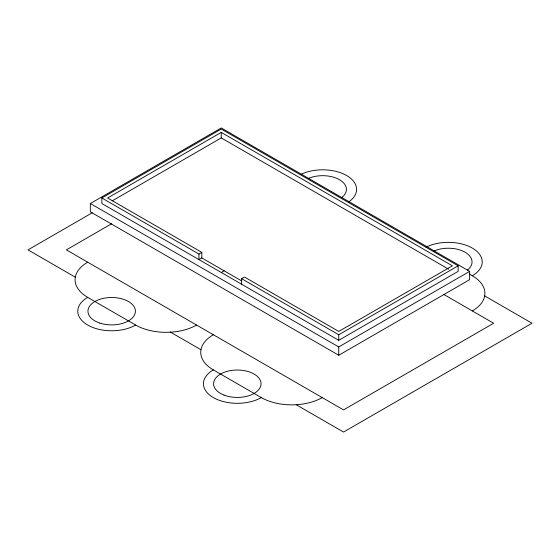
<?xml version="1.0" encoding="UTF-8"?>
<svg xmlns="http://www.w3.org/2000/svg" width="560" height="560" viewBox="0 0 560 560"><rect width="100%" height="100%" fill="white"/><g stroke="black" fill="none" stroke-linecap="round" stroke-linejoin="round"><path stroke-width="0.84" d="M90.342 203.532L221.256 127.953L469.658 271.362L469.658 279.671L338.744 355.25L90.342 211.841L90.342 203.532L338.744 346.948L469.658 271.362M101.85 197.995L221.256 129.059L458.15 265.825L458.15 271.362L338.744 340.305L101.85 203.532L101.85 197.995L198.954 254.058L201.831 252.399L201.831 257.936L241.493 280.833M241.64 284.235L241.64 278.698L244.517 277.039L338.744 331.443L452.396 265.825L221.256 132.377L107.604 197.995L201.831 252.399M112.147 200.907L221.256 137.914L448.616 269.185M92.337 212.73L28 249.872L75.32 277.193M111.622 223.748L66.36 249.872L343.539 409.899L493.64 323.246L443.681 294.399M201.831 257.936L198.954 259.595L198.954 254.058M221.256 272.475L224.133 270.809M241.64 278.698L338.744 334.768L458.15 265.825M469.301 274.029L472.297 275.765A43.064 24.864 0 0 1 472.297 310.926M484.68 295.925L532 323.246L343.539 432.047L296.219 404.726M170.079 331.905L200.963 349.734M87.703 262.199A43.064 24.864 0 0 0 87.703 297.36L135.66 325.045A43.064 24.864 0 0 0 196.56 325.045M213.346 334.733A43.064 24.864 0 0 0 213.346 369.894L261.296 397.579A43.064 24.864 0 0 0 322.203 397.579M338.744 334.768L338.744 340.305M338.744 346.948L338.744 355.25M221.256 132.377L221.256 137.914M426.16 247.1A33.908 19.579 0 0 1 473.158 248.591A33.908 19.579 0 0 1 472.297 275.765M300.517 174.566A33.908 19.579 0 0 1 346.36 175.371A33.908 19.579 0 0 1 348.873 201.81M135.66 325.045A33.908 19.579 0 0 1 87.703 325.045A33.908 19.579 0 0 1 87.703 297.36M261.296 397.579A33.908 19.579 0 0 1 213.346 397.579A33.908 19.579 0 0 1 213.346 369.894M308.455 178.409A23.737 13.706 0 0 1 339.465 179.69A23.737 13.706 0 0 1 341.684 197.596M434.098 250.95A23.737 13.706 0 0 1 465.101 252.231A23.737 13.706 0 0 1 467.32 270.13M99.813 323.071A23.737 13.706 0 0 0 135.415 311.199A23.737 13.706 0 0 0 99.813 299.334A23.737 13.706 0 0 0 99.813 323.071M224.014 395.087A23.737 13.706 0 0 0 260.995 384.713A23.737 13.706 0 0 0 226.947 371.413A23.737 13.706 0 0 0 224.014 395.087"/></g></svg>
